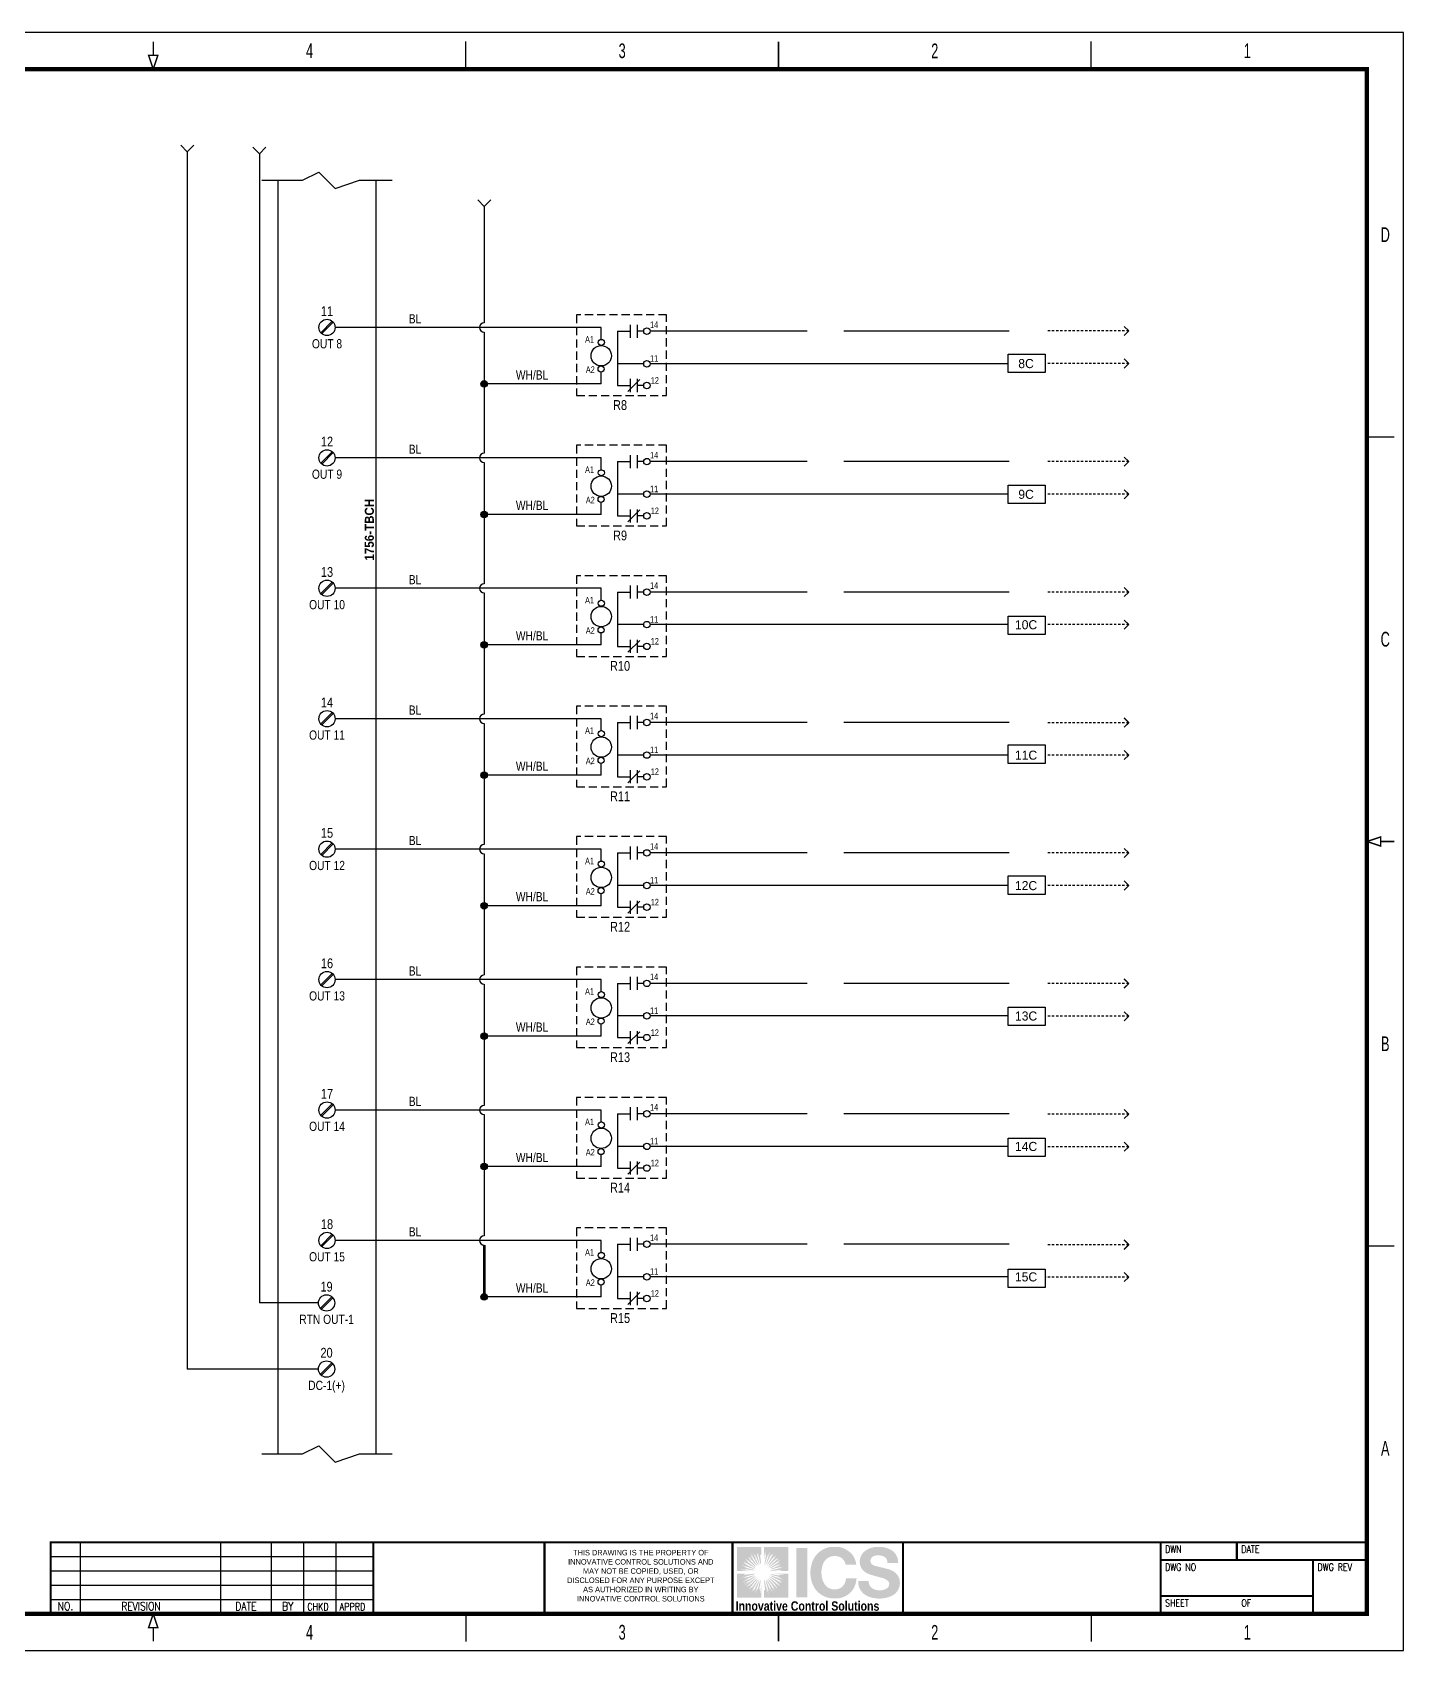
# Model space of a CAD drawing. Extents: x -28 to 136, y 0 to 88.
# Drawn here: x 61.4 to 136, y 0 to 88 of the extents above; entities that cross this region are included whole.
import ezdxf
from ezdxf.enums import TextEntityAlignment as Align

# ---------------------------------------------------------------- set-up
doc = ezdxf.new("R2010")
doc.units = 0
doc.header["$MEASUREMENT"] = 0
doc.linetypes.add('HIDDEN2', pattern=[0.1875, 0.125, -0.0625])
doc.linetypes.add('SLD-SOLID', pattern=[0])
doc.layers.get('0').update_dxf_attribs({"linetype": 'CONTINUOUS'})
for name, color, linetype in [('COVER', 6, 'SLD-SOLID'), ('DESCCHILD', 20, 'CONTINUOUS'), ('FIELD', 7, 'HIDDEN2'), ('FORM', 3, 'CONTINUOUS'), ('ICS', 5, 'CONTINUOUS'), ('REV', 6, 'CONTINUOUS'), ('SYMB', 4, 'CONTINUOUS'), ('TAGS', 51, 'CONTINUOUS'), ('TEXT', 3, 'CONTINUOUS'), ('WIRE', 1, 'CONTINUOUS')]:
    doc.layers.add(name, color=color, linetype=linetype)
doc.layers.add('JUMPERS', color=253, linetype='CONTINUOUS', lineweight=60)
doc.styles.add('ARIEL', font='arial.ttf', dxfattribs={"width": 0.8, "height": 0.2})
doc.styles.add('TITLE_LARGE', font='simplex.shx', dxfattribs={"width": 0.8, "height": 0.6})

# ---------------------------------------------------------------- blocks, each defined once
blk = doc.blocks.new('ICS Logo Large')
for color, points in [(7, [(0.29, 2.71), (1.14, 2.71), (0.63, 2.77), (0.53, 2.79), (0.86, 2.79), (0.77, 2.82), (0.88, 2.82), (1.28, 2.75), (1.32, 2.75), (1.35, 2.75), (1.47, 2.73), (1.42, 2.74), (1.47, 2.74), (1.31, 2.78), (1.4, 2.77), (0.67, 2.97), (0.95, 2.91), (0.83, 2.96), (0.86, 2.96), (0.65, 3.05), (0.59, 3.08), (0.78, 3.03), (1.48, 2.79), (1.38, 2.83), (1.32, 2.86), (1.31, 2.88), (1.5, 2.81), (0.7, 3.2), (0.89, 3.14), (0.77, 3.2), (0.66, 3.27), (0.82, 3.2), (0.67, 3.32), (1.47, 2.88), (1.46, 2.9), (1.53, 2.86), (1.38, 2.97), (1.37, 2.98), (1.41, 2.96), (1.01, 3.25), (0.95, 3.31), (0.99, 3.29), (0.88, 3.39), (0.91, 3.39), (0.79, 3.5), (0.9, 3.44), (1.49, 2.96), (1.45, 3.01), (1.47, 3.01), (1.58, 2.92), (1.43, 3.07), (1.49, 3.02), (1.19, 3.32), (1.06, 3.47), (1.2, 3.35), (1.03, 3.54), (1, 3.6), (1.07, 3.54), (0.99, 3.66), (1.49, 3.1), (1.47, 3.13), (1.6, 2.99), (1.59, 3.01), (1.6, 3), (1.52, 3.12), (1.63, 2.99), (1.27, 3.5), (1.09, 3.75), (1.14, 3.7), (1.33, 3.45), (1.17, 3.74), (1.27, 3.61), (1.16, 3.81), (1.18, 3.8), (1.41, 3.42), (1.61, 3.1), (1.56, 3.2), (1.57, 3.18), (1.65, 3.07), (1.65, 3.07), (1.62, 3.13), (1.66, 3.07), (1.66, 3.07), (1.64, 3.12), (1.46, 3.51), (1.37, 3.7), (1.28, 3.92), (1.31, 3.86), (1.45, 3.57), (1.5, 3.49), (1.47, 3.55), (1.36, 3.81), (1.45, 3.65), (1.49, 3.55), (1.45, 3.7), (1.43, 3.79), (1.53, 3.53), (1.67, 3.19), (1.69, 3.17), (1.69, 3.18), (1.7, 3.16), (1.74, 3.07), (1.7, 3.21), (1.72, 3.18), (1.55, 3.78), (1.56, 3.81), (1.59, 3.73), (1.53, 4.02), (1.66, 3.55), (1.61, 3.9), (1.65, 3.75), (1.72, 3.4), (1.77, 3.2), (1.8, 3.05), (1.79, 3.16), (1.79, 3.19), (1.78, 3.25), (1.8, 3.18), (1.82, 3.07), (1.82, 3.22), (1.76, 3.69), (1.76, 3.74), (1.76, 3.85), (1.79, 3.69), (1.8, 3.78), (1.83, 3.72), (1.83, 4.24), (0.29, 4.24)]), (7, [(2, 4.24), (2, 3.39), (2.06, 3.9), (2.09, 4.01), (2.09, 3.67), (2.12, 3.77), (2.12, 3.66), (2.05, 3.25), (2.05, 3.21), (2.04, 3.18), (2.02, 3.06), (2.04, 3.11), (2.04, 3.06), (2.08, 3.23), (2.06, 3.14), (2.27, 3.86), (2.21, 3.59), (2.25, 3.7), (2.25, 3.68), (2.35, 3.89), (2.37, 3.94), (2.33, 3.76), (2.09, 3.05), (2.13, 3.15), (2.16, 3.22), (2.17, 3.22), (2.1, 3.04), (2.49, 3.84), (2.43, 3.65), (2.5, 3.76), (2.56, 3.88), (2.5, 3.72), (2.62, 3.87), (2.17, 3.06), (2.19, 3.08), (2.16, 3.01), (2.26, 3.16), (2.27, 3.16), (2.26, 3.13), (2.54, 3.52), (2.6, 3.59), (2.59, 3.54), (2.69, 3.65), (2.68, 3.62), (2.8, 3.74), (2.74, 3.64), (2.26, 3.04), (2.3, 3.08), (2.3, 3.06), (2.21, 2.96), (2.36, 3.11), (2.31, 3.04), (2.62, 3.34), (2.77, 3.48), (2.64, 3.34), (2.83, 3.5), (2.9, 3.54), (2.83, 3.46), (2.96, 3.55), (2.39, 3.04), (2.42, 3.06), (2.29, 2.94), (2.3, 2.94), (2.3, 2.93), (2.41, 3.01), (2.28, 2.9), (2.79, 3.27), (3.04, 3.45), (2.99, 3.39), (2.74, 3.2), (3.03, 3.36), (2.91, 3.26), (3.11, 3.37), (3.09, 3.36), (2.72, 3.13), (2.39, 2.92), (2.49, 2.97), (2.47, 2.96), (2.36, 2.89), (2.36, 2.88), (2.42, 2.91), (2.37, 2.87), (2.37, 2.87), (2.41, 2.89), (2.81, 3.08), (3, 3.17), (3.22, 3.25), (3.15, 3.23), (2.86, 3.08), (2.79, 3.04), (2.84, 3.06), (3.11, 3.17), (2.94, 3.09), (2.85, 3.04), (2.99, 3.09), (3.08, 3.11), (2.82, 3), (2.48, 2.86), (2.46, 2.84), (2.47, 2.84), (2.45, 2.83), (2.37, 2.79), (2.51, 2.83), (2.48, 2.82), (3.07, 2.98), (3.1, 2.98), (3.03, 2.94), (3.31, 3), (2.84, 2.87), (3.2, 2.92), (3.05, 2.89), (2.69, 2.81), (2.49, 2.76), (2.35, 2.74), (2.46, 2.75), (2.49, 2.75), (2.54, 2.75), (2.47, 2.74), (2.36, 2.71), (2.52, 2.72), (2.99, 2.77), (3.04, 2.78), (3.15, 2.77), (2.99, 2.74), (3.07, 2.74), (3.01, 2.71), (3.54, 2.71), (3.54, 4.24)]), (5, [(8.39, 3.96, 0.213413), (8.08, 3.35, 0.163553), (8.22, 2.84, 0.142857), (8.62, 2.53, 0.025145), (9.56, 2.26, -0.09686), (9.84, 2.11, -0.289881), (9.95, 1.88, -0.260087), (9.81, 1.61, -0.162834), (9.34, 1.49, -0.154987), (8.88, 1.61, -0.092691), (8.77, 1.7, -0.184326), (8.65, 2.07), (7.98, 2.07, 0.264503), (8.43, 1.19, 0.257886), (10.22, 1.19, 0.386581), (10.52, 2.39, 0.201807), (9.84, 2.84, 0.002487), (9.1, 3.03, -0.125362), (8.85, 3.14, -0.416205), (8.85, 3.58, -0.214381), (9.24, 3.7, -0.17784), (9.69, 3.58, -0.23553), (9.84, 3.23), (10.52, 3.23, 0.23064), (10.2, 3.96, 0.173579), (9.29, 4.24, 0.182782)]), (7, [(1.83, 1.01), (1.83, 1.86), (1.77, 1.35), (1.74, 1.24), (1.74, 1.57), (1.71, 1.48), (1.71, 1.59), (1.78, 2), (1.78, 2.04), (1.78, 2.07), (1.8, 2.19), (1.79, 2.14), (1.79, 2.19), (1.75, 2.02), (1.76, 2.11), (1.56, 1.39), (1.62, 1.66), (1.58, 1.55), (1.58, 1.57), (1.48, 1.36), (1.45, 1.31), (1.5, 1.49), (1.74, 2.19), (1.7, 2.1), (1.67, 2.03), (1.66, 2.03), (1.72, 2.21), (1.34, 1.41), (1.4, 1.6), (1.33, 1.49), (1.27, 1.37), (1.33, 1.53), (1.21, 1.38), (1.66, 2.19), (1.63, 2.17), (1.67, 2.24), (1.57, 2.09), (1.56, 2.09), (1.57, 2.12), (1.29, 1.73), (1.23, 1.66), (1.24, 1.71), (1.14, 1.6), (1.14, 1.63), (1.03, 1.51), (1.09, 1.61), (1.57, 2.21), (1.53, 2.17), (1.53, 2.19), (1.62, 2.29), (1.47, 2.14), (1.52, 2.21), (1.21, 1.91), (1.06, 1.77), (1.18, 1.91), (0.99, 1.75), (0.93, 1.71), (1, 1.79), (0.87, 1.7), (1.44, 2.21), (1.4, 2.19), (1.54, 2.31), (1.52, 2.31), (1.53, 2.32), (1.42, 2.24), (1.55, 2.34), (1.03, 1.98), (0.79, 1.8), (0.83, 1.85), (1.09, 2.05), (0.79, 1.89), (0.92, 1.98), (0.72, 1.88), (0.73, 1.89), (1.11, 2.12), (1.44, 2.33), (1.33, 2.27), (1.35, 2.29), (1.47, 2.36), (1.47, 2.37), (1.4, 2.34), (1.46, 2.38), (1.46, 2.38), (1.41, 2.36), (1.02, 2.17), (0.83, 2.08), (0.61, 1.99), (0.67, 2.02), (0.97, 2.17), (1.04, 2.21), (0.99, 2.19), (0.72, 2.08), (0.89, 2.16), (0.98, 2.21), (0.83, 2.16), (0.75, 2.14), (1.01, 2.25), (1.35, 2.39), (1.37, 2.4), (1.36, 2.41), (1.38, 2.42), (1.46, 2.45), (1.32, 2.42), (1.35, 2.43), (0.75, 2.27), (0.73, 2.27), (0.8, 2.31), (0.52, 2.25), (0.99, 2.38), (0.63, 2.33), (0.78, 2.36), (1.13, 2.44), (1.34, 2.48), (1.48, 2.51), (1.37, 2.5), (1.34, 2.5), (1.29, 2.5), (1.35, 2.51), (1.46, 2.54), (1.31, 2.53), (0.84, 2.48), (0.79, 2.47), (0.68, 2.48), (0.84, 2.51), (0.76, 2.51), (0.82, 2.54), (0.29, 2.54), (0.29, 1.01)]), (7, [(3.54, 2.54), (2.68, 2.54), (3.2, 2.48), (3.3, 2.46), (2.97, 2.46), (3.06, 2.43), (2.95, 2.43), (2.55, 2.5), (2.51, 2.5), (2.48, 2.5), (2.35, 2.52), (2.41, 2.51), (2.35, 2.51), (2.52, 2.47), (2.43, 2.48), (3.15, 2.28), (2.88, 2.34), (2.99, 2.29), (2.97, 2.29), (3.18, 2.2), (3.24, 2.17), (3.05, 2.22), (2.35, 2.46), (2.45, 2.42), (2.51, 2.38), (2.52, 2.37), (2.33, 2.44), (3.13, 2.05), (2.94, 2.11), (3.06, 2.05), (3.17, 1.98), (3.01, 2.05), (3.16, 1.93), (2.36, 2.37), (2.37, 2.35), (2.3, 2.38), (2.45, 2.28), (2.46, 2.27), (2.42, 2.29), (2.82, 2), (2.88, 1.94), (2.84, 1.96), (2.94, 1.86), (2.92, 1.86), (3.04, 1.75), (2.93, 1.81), (2.33, 2.29), (2.38, 2.24), (2.36, 2.24), (2.25, 2.33), (2.4, 2.18), (2.34, 2.23), (2.63, 1.93), (2.77, 1.78), (2.63, 1.9), (2.8, 1.71), (2.83, 1.65), (2.76, 1.71), (2.84, 1.59), (2.34, 2.15), (2.35, 2.12), (2.23, 2.26), (2.24, 2.24), (2.22, 2.25), (2.31, 2.13), (2.2, 2.26), (2.56, 1.75), (2.74, 1.5), (2.69, 1.55), (2.5, 1.8), (2.66, 1.51), (2.56, 1.64), (2.67, 1.43), (2.65, 1.45), (2.42, 1.82), (2.22, 2.15), (2.27, 2.05), (2.25, 2.07), (2.18, 2.18), (2.18, 2.18), (2.2, 2.12), (2.17, 2.18), (2.16, 2.18), (2.18, 2.13), (2.37, 1.74), (2.46, 1.55), (2.55, 1.33), (2.52, 1.39), (2.37, 1.68), (2.33, 1.76), (2.36, 1.7), (2.46, 1.44), (2.38, 1.6), (2.34, 1.7), (2.38, 1.55), (2.4, 1.46), (2.3, 1.72), (2.16, 2.06), (2.14, 2.08), (2.14, 2.07), (2.13, 2.09), (2.09, 2.18), (2.12, 2.04), (2.11, 2.07), (2.28, 1.47), (2.27, 1.44), (2.24, 1.52), (2.29, 1.23), (2.16, 1.7), (2.22, 1.34), (2.18, 1.5), (2.1, 1.85), (2.06, 2.05), (2.03, 2.2), (2.04, 2.09), (2.04, 2.06), (2.04, 2), (2.03, 2.07), (2, 2.18), (2.01, 2.03), (2.07, 1.56), (2.07, 1.51), (2.07, 1.4), (2.04, 1.56), (2.03, 1.47), (2, 1.53), (2, 1.01), (3.54, 1.01)])]:
    blk.add_hatch(color=color).paths.add_polyline_path(points)
h = blk.add_hatch(color=5)
h.paths.add_polyline_path([(4.76, 4.18), (4.06, 4.18), (4.06, 2.71), (4.76, 2.71)])
h.paths.add_polyline_path([(4.76, 2.71), (4.06, 2.71), (4.06, 2.54), (4.76, 2.54)])
h.paths.add_polyline_path([(4.76, 2.54), (4.06, 2.54), (4.06, 1.04), (4.76, 1.04)])
h.paths.add_polyline_path([(6.13, 3.59, -0.213069), (6.84, 3.59, -0.244732), (7.18, 3.12), (7.86, 3.12, 0.136605), (7.61, 3.75, 0.156523), (6.85, 4.22, 0.02938), (6.71, 4.24), (6.22, 4.24, 0.043463), (5.98, 4.18, 0.25945), (5.02, 3.12, 0.052074), (4.95, 2.71), (5.65, 2.71, -0.075182), (5.78, 3.24, -0.13526)])
h.paths.add_polyline_path([(5.65, 2.71), (4.95, 2.71), (4.95, 2.54), (5.65, 2.54, -0.023089)])
h.paths.add_polyline_path([(5.65, 2.54), (4.95, 2.54), (4.95, 2.49, 0.052074), (5.02, 2.08, 0.195357), (5.65, 1.2, 0.150524), (6.47, 0.97, 0.167993), (7.31, 1.2, 0.182992), (7.81, 1.89, 0.049103), (7.88, 2.25), (7.21, 2.25, -0.086334), (7.11, 1.89, -0.1446), (6.84, 1.62, -0.223806), (6.13, 1.62, -0.150114), (5.84, 1.89, -0.137117)])
at = {"color": 7, "insert": (0.2, 0.79), "char_height": 0.6, "attachment_point": 1, "style": 'ARIEL'}
blk.add_mtext_dynamic_manual_height_columns('{\\fArial|b1|i0|c0|p34;Innovative Control Solutions}', width=13.0943, gutter_width=1, heights=[0], dxfattribs=at)
blk = doc.blocks.new('PLC Term')
at = {"layer": 'SYMB'}
for p, q in [((-0.095, -0.08), (0.08, 0.095)), ((-0.08, -0.095), (0.095, 0.08))]:
    blk.add_line(p, q, dxfattribs=at)
blk.add_circle((0, 0), 0.125, dxfattribs=at)
at = {"layer": 'SYMB', "color": 7, "style": 'ARIEL', "width": 0.8}
blk.add_attdef('##', text='', height=0.15, dxfattribs=at).set_placement((0, 0.25), align=Align.MIDDLE_CENTER)
at = {"layer": 'SYMB', "color": 3, "style": 'ARIEL', "width": 0.8}
blk.add_attdef('TERM', text='', height=0.15, dxfattribs=at).set_placement((0, -0.25), align=Align.MIDDLE_CENTER)
blk = doc.blocks.new('Relay1')
at = {"layer": 'FIELD'}
blk.add_lwpolyline([(0, 0), (1.378, 0), (1.378, 1.233), (0, 1.233)], close=True, dxfattribs=at)
at = {"layer": 'SYMB'}
for p, q in [((0.628, 0.983), (0.628, 0.153)), ((1.028, 0.485), (0.628, 0.485)), ((0.969, 0.244), (0.787, 0.062))]:
    blk.add_line(p, q, dxfattribs=at)
for points in [[(0.828, 0.883), (0.828, 1.083)], [(0.928, 1.083), (0.928, 0.883)], [(0.628, 0.983), (0.828, 0.983)], [(1.028, 0.983), (0.928, 0.983)], [(0.828, 0.053), (0.828, 0.253)], [(0.928, 0.253), (0.928, 0.053)], [(0.628, 0.153), (0.828, 0.153)], [(1.028, 0.153), (0.928, 0.153)]]:
    blk.add_lwpolyline(points, dxfattribs=at)
for centre, radius in [((1.078, 0.983), 0.05), ((0.378, 0.608), 0.156), ((0.38, 0.812), 0.0469), ((1.078, 0.485), 0.05), ((0.376, 0.405), 0.0469), ((1.078, 0.153), 0.05)]:
    blk.add_circle(centre, radius, dxfattribs=at)
at = {"layer": 'DESCCHILD', "style": 'ARIEL', "text_generation_flag": 6, "width": 0.8}
blk.add_attdef('DESC1', text='', height=0.15, rotation=180, dxfattribs=at).set_placement((0.666, 1.491), align=Align.CENTER)
blk.add_attdef('DESC2', text='', height=0.15, rotation=180, dxfattribs=at).set_placement((0.666, 1.366), align=Align.MIDDLE_CENTER)
at = {"layer": 'FIELD', "color": 3, "style": 'ARIEL', "text_generation_flag": 6, "width": 0.8}
for s, p in [('14', (1.25, 1.033)), ('A1', (0.268, 0.81)), ('11', (1.25, 0.516)), ('12', (1.261, 0.181))]:
    blk.add_text(s, height=0.1, rotation=180.4497, dxfattribs=at).set_placement(p, align=Align.RIGHT)
blk.add_text('A2', height=0.1, rotation=180.4497, dxfattribs=at).set_placement((0.143, 0.345))
at = {"layer": 'TAGS', "style": 'ARIEL', "text_generation_flag": 6, "width": 0.8}
blk.add_attdef('TAG2', text='', height=0.15, rotation=180, dxfattribs=at).set_placement((0.666, -0.221), align=Align.CENTER)
blk = doc.blocks.new('WIRE LABEL')
at = {"layer": 'TEXT', "style": 'ARIEL', "width": 0.8}
for tag, p in [('COLOR', (0, 0.125)), ('LABEL', (0, -0.125))]:
    blk.add_attdef(tag, text='', height=0.15, dxfattribs=at).set_placement(p, align=Align.MIDDLE_CENTER)
blk = doc.blocks.new('E00172')
at = {"layer": 'WIRE'}
for radius in [0.05, 0.04, 0.03, 0.02, 0.01]:
    blk.add_circle((0, 0), radius, dxfattribs=at)
blk = doc.blocks.new('E00215')
at = {"layer": 'WIRE'}
for p, q in [((0, 0.1), (-0.1, 0.2)), ((0.1, 0.2), (0, 0.1)), ((0, 0.1), (0, 0))]:
    blk.add_line(p, q, dxfattribs=at)
blk = doc.blocks.new('FROM TOP')
at = {"layer": 'WIRE', "linetype": 'Continuous'}
blk.add_blockref('E00215', (0, 0), dxfattribs=at)
at = {"layer": 'FIELD', "style": 'ARIEL', "width": 0.8}
for tag, p in [('SIGNAL', (0, 0.59375)), ('XFRN', (0, 0.375))]:
    blk.add_attdef(tag, text='', height=0.15, dxfattribs=at).set_placement(p, align=Align.MIDDLE)

msp = doc.modelspace()

# ---------------------------------------------------------------- linework, layer by layer
for p, q in [((76.12, 79.958), (77.006, 80.402)), ((77.006, 80.402), (77.893, 79.515)), ((73.903, 79.958), (76.12, 79.958)), ((77.893, 79.515), (79.223, 79.958)), ((79.223, 79.958), (80.996, 79.958)), ((73.903, 10.7), (76.12, 10.7)), ((76.12, 10.7), (77.006, 11.143)), ((77.006, 11.143), (77.893, 10.257)), ((77.893, 10.257), (79.223, 10.7)), ((79.223, 10.7), (80.996, 10.7))]:
    msp.add_line(p, q)
at = {"layer": 'FIELD'}
for p, q in [((121.049, 71.766), (116.56, 71.766)), ((121.049, 69.993), (116.5, 69.993)), ((121.049, 64.657), (116.56, 64.657)), ((121.049, 62.884), (116.5, 62.884)), ((121.049, 57.565), (116.56, 57.565)), ((121.049, 55.792), (116.5, 55.792)), ((121.049, 50.456), (116.56, 50.456)), ((121.05, 48.699), (116.5, 48.699)), ((121.049, 43.38), (116.56, 43.38)), ((121.05, 41.606), (116.5, 41.606)), ((121.049, 36.271), (116.56, 36.271)), ((121.05, 34.497), (116.5, 34.497)), ((121.049, 29.178), (116.56, 29.178)), ((121.05, 27.405), (116.5, 27.405)), ((121.049, 22.069), (116.56, 22.069)), ((121.051, 20.312), (116.5, 20.312))]:
    msp.add_line(p, q, dxfattribs=at)
at = {"layer": 'FORM', "linetype": 'Continuous'}
for p, q in [((85, 86), (85, 87.5)), ((119, 86), (119, 87.5)), ((85, 2), (85, 0.5)), ((119, 2), (119, 0.5))]:
    msp.add_line(p, q, dxfattribs=at)
at = {"layer": 'FORM'}
for p, q in [((62.419, 1.993), (62.419, 5.908)), ((62.419, 5.908), (79.973, 5.908)), ((64.048, 1.993), (64.048, 5.908)), ((71.682, 1.993), (71.682, 5.908)), ((74.422, 1.993), (74.422, 5.908)), ((76.184, 1.993), (76.184, 5.908)), ((77.945, 1.993), (77.945, 5.908)), ((62.419, 5.125), (79.973, 5.125)), ((62.419, 4.342), (79.973, 4.342)), ((62.419, 3.559), (79.973, 3.559)), ((62.419, 2.776), (79.973, 2.776))]:
    msp.add_line(p, q, dxfattribs=at)
at = {"layer": 'FORM', "linetype": 'Continuous'}
msp.add_lwpolyline([(0, 0), (136, 0), (136, 88), (0, 88), (0, 0)], dxfattribs=at)
for points, const_width in [([(68, 87.5), (68, 86.75), (67.75, 86.75), (68, 86), (68.25, 86.75), (68, 86.75)], 0.08), ([(102, 86), (102, 87.5)], 0.08), ([(4, 2), (134, 2), (134, 86), (2, 86), (2, 2), (4, 2)], 0.24), ([(134, 66), (135.5, 66)], 0.08), ([(135.5, 44), (134.75, 44), (134.75, 44.25), (134, 44), (134.75, 43.75), (134.75, 44)], 0.08), ([(134, 22), (135.5, 22)], 0.08), ([(134.056, 5.894), (62.419, 5.894), (62.419, 1.993)], 0.117), ([(79.973, 5.908), (79.973, 2.007)], 0.117), ([(89.274, 5.901), (89.274, 2)], 0.117), ([(99.499, 5.908), (99.499, 2.007)], 0.117), ([(108.771, 5.908), (108.771, 2.007)], 0.117), ([(122.784, 5.901), (122.784, 2)], 0.117), ([(126.929, 5.901), (126.929, 4.926)], 0.117), ([(134, 4.926), (122.784, 4.926)], 0.117), ([(131.074, 4.926), (131.074, 2)], 0.117), ([(131.074, 2.975), (122.784, 2.975)], 0.117), ([(68, 0.5), (68, 1.25), (68.25, 1.25), (68, 2), (67.75, 1.25), (68, 1.25)], 0.08), ([(102, 2), (102, 0.5)], 0.08)]:
    msp.add_lwpolyline(points, dxfattribs=dict(at, const_width=const_width))
at = {"layer": 'JUMPERS', "color": 1}
msp.add_line((85.997, 22.054), (85.997, 19.232), dxfattribs=at)
at = {"layer": 'SYMB'}
for p, q in [((74.791, 10.7), (74.791, 79.958)), ((80.11, 79.958), (80.109, 10.7))]:
    msp.add_line(p, q, dxfattribs=at)
at = {"layer": 'TEXT', "color": 255}
for points in [[(114.5, 70.5), (116.5, 70.5), (116.5, 69.5), (114.5, 69.5)], [(114.5, 63.375), (116.5, 63.375), (116.5, 62.375), (114.5, 62.375)], [(114.5, 56.25), (116.5, 56.25), (116.5, 55.25), (114.5, 55.25)], [(114.5, 49.25), (116.5, 49.25), (116.5, 48.25), (114.5, 48.25)], [(114.5, 42.125), (116.5, 42.125), (116.5, 41.125), (114.5, 41.125)], [(114.5, 35), (116.5, 35), (116.5, 34), (114.5, 34)], [(114.5, 27.875), (116.5, 27.875), (116.5, 26.875), (114.5, 26.875)], [(114.5, 20.75), (116.5, 20.75), (116.5, 19.75), (114.5, 19.75)]]:
    msp.add_lwpolyline(points, close=True, dxfattribs=at)
at = {"layer": 'WIRE'}
for p, q in [((69.846, 81.505), (69.846, 15.313)), ((73.776, 81.039), (73.776, 18.905)), ((85.997, 78.185), (85.997, 72.204)), ((92.367, 71.953), (77.893, 71.953)), ((85.997, 71.702), (85.997, 65.112)), ((92.367, 71.306), (92.367, 71.953)), ((103.56, 71.75), (95.028, 71.75)), ((114.551, 71.75), (105.56, 71.75)), ((121.049, 71.766), (120.802, 72.013)), ((121.049, 71.766), (120.802, 72.013)), ((121.049, 71.766), (120.802, 72.013)), ((121.049, 71.766), (120.802, 71.519)), ((121.049, 71.766), (120.802, 71.519)), ((121.049, 71.766), (120.802, 71.519)), ((92.355, 68.88), (92.355, 69.528)), ((114.5, 69.977), (95.028, 69.977)), ((121.049, 69.993), (120.802, 70.24)), ((121.049, 69.993), (120.802, 69.746)), ((92.355, 68.88), (85.997, 68.88)), ((92.367, 64.861), (77.893, 64.861)), ((85.997, 64.61), (85.997, 58.019)), ((92.367, 64.213), (92.367, 64.861)), ((103.56, 64.657), (95.028, 64.657)), ((114.551, 64.657), (105.56, 64.657)), ((121.049, 64.657), (120.802, 64.904)), ((121.049, 64.657), (120.802, 64.904)), ((121.049, 64.657), (120.802, 64.41)), ((121.049, 64.657), (120.802, 64.41)), ((114.5, 62.884), (95.028, 62.884)), ((121.049, 62.884), (120.802, 63.131)), ((121.049, 62.884), (120.802, 62.637)), ((92.355, 61.787), (85.997, 61.787)), ((92.355, 61.787), (92.355, 62.435)), ((92.367, 57.768), (77.893, 57.768)), ((85.997, 57.517), (85.997, 50.926)), ((92.367, 57.12), (92.367, 57.768)), ((103.56, 57.565), (95.028, 57.565)), ((114.551, 57.565), (105.56, 57.565)), ((121.049, 57.565), (120.802, 57.812)), ((121.049, 57.565), (120.802, 57.812)), ((121.049, 57.565), (120.802, 57.812)), ((121.049, 57.565), (120.802, 57.318)), ((121.049, 57.565), (120.802, 57.318)), ((121.049, 57.565), (120.802, 57.318)), ((114.5, 55.792), (95.028, 55.792)), ((121.049, 55.792), (120.802, 56.038)), ((121.049, 55.792), (120.802, 55.545)), ((92.355, 54.695), (85.997, 54.695)), ((92.355, 54.695), (92.355, 55.343)), ((92.367, 50.675), (77.893, 50.675)), ((85.997, 50.424), (85.997, 43.834)), ((92.367, 50.028), (92.367, 50.675)), ((103.56, 50.472), (95.028, 50.472)), ((114.55, 50.472), (105.56, 50.472)), ((121.049, 50.472), (120.802, 50.719)), ((121.049, 50.456), (120.802, 50.703)), ((121.049, 50.456), (120.802, 50.703)), ((121.049, 50.472), (120.802, 50.225)), ((121.049, 50.456), (120.802, 50.209)), ((121.049, 50.456), (120.802, 50.209)), ((114.5, 48.699), (95.028, 48.699)), ((121.049, 48.699), (120.802, 48.946)), ((121.049, 48.699), (120.802, 48.452)), ((92.355, 47.602), (85.997, 47.602)), ((92.355, 47.602), (92.355, 48.25)), ((92.367, 43.583), (77.893, 43.583)), ((85.997, 43.332), (85.997, 36.741)), ((92.367, 42.935), (92.367, 43.583)), ((103.56, 43.38), (95.028, 43.38)), ((114.551, 43.38), (105.56, 43.38)), ((121.049, 43.38), (120.802, 43.626)), ((121.049, 43.38), (120.802, 43.626)), ((121.049, 43.38), (120.802, 43.626)), ((121.049, 43.38), (120.802, 43.133)), ((121.049, 43.38), (120.802, 43.133)), ((121.049, 43.38), (120.802, 43.133)), ((114.5, 41.606), (95.028, 41.606)), ((121.05, 41.606), (120.803, 41.853)), ((121.05, 41.606), (120.803, 41.359)), ((92.355, 40.51), (85.997, 40.51)), ((92.355, 40.51), (92.355, 41.157)), ((92.367, 36.49), (77.893, 36.49)), ((85.997, 36.239), (85.997, 29.648)), ((92.367, 35.842), (92.367, 36.49)), ((103.56, 36.287), (95.028, 36.287)), ((114.551, 36.287), (105.56, 36.287)), ((121.049, 36.271), (120.802, 36.518)), ((121.049, 36.271), (120.802, 36.518)), ((121.049, 36.271), (120.802, 36.024)), ((121.049, 36.271), (120.802, 36.024)), ((121.05, 36.287), (120.803, 36.534)), ((121.05, 36.287), (120.803, 36.04)), ((114.5, 34.514), (95.028, 34.514)), ((121.05, 34.497), (120.803, 34.744)), ((121.05, 34.497), (120.803, 34.25)), ((92.355, 33.417), (92.355, 34.065)), ((92.355, 33.417), (85.997, 33.417)), ((92.367, 29.397), (77.893, 29.397)), ((85.997, 29.147), (85.997, 22.556)), ((92.367, 28.75), (92.367, 29.397)), ((103.56, 29.194), (95.028, 29.194)), ((114.551, 29.194), (105.56, 29.194)), ((121.049, 29.178), (120.802, 29.425)), ((121.049, 29.178), (120.802, 29.425)), ((121.049, 29.178), (120.802, 29.425)), ((121.049, 29.178), (120.802, 28.931)), ((121.049, 29.178), (120.802, 28.931)), ((121.049, 29.178), (120.802, 28.931)), ((121.05, 29.178), (120.803, 29.425)), ((121.05, 29.178), (120.803, 28.931)), ((114.5, 27.421), (95.028, 27.421)), ((121.05, 27.405), (120.803, 27.652)), ((121.05, 27.405), (120.803, 27.158)), ((92.355, 26.324), (92.355, 26.972)), ((92.355, 26.324), (85.997, 26.324)), ((92.367, 22.305), (77.893, 22.305)), ((92.367, 21.657), (92.367, 22.305)), ((103.56, 22.102), (95.028, 22.102)), ((114.551, 22.102), (105.56, 22.102)), ((121.049, 22.085), (120.802, 22.332)), ((121.049, 22.069), (120.802, 22.316)), ((121.049, 22.069), (120.802, 22.316)), ((121.049, 22.085), (120.802, 21.838)), ((121.049, 22.069), (120.802, 21.822)), ((121.049, 22.069), (120.802, 21.822)), ((121.05, 22.085), (120.803, 22.332)), ((121.05, 22.085), (120.803, 21.838)), ((114.5, 20.328), (95.028, 20.328)), ((121.05, 20.312), (120.803, 20.559)), ((121.05, 20.312), (120.803, 20.065)), ((92.355, 19.232), (92.355, 19.879)), ((76.98, 18.905), (73.776, 18.905)), ((92.355, 19.232), (85.997, 19.232)), ((76.98, 15.313), (69.846, 15.313))]:
    msp.add_line(p, q, dxfattribs=at)
for centre in [(85.997, 71.953), (85.997, 64.861), (85.997, 57.768), (85.997, 50.675), (85.997, 43.583), (85.997, 36.49), (85.997, 29.397), (85.997, 22.305)]:
    msp.add_arc(centre, 0.251, 90, 270, dxfattribs=at)

# ---------------------------------------------------------------- block references
ref = msp.add_blockref('WIRE LABEL', (82.236, 71.581), dxfattribs=dict(xscale=3.5463111075648, yscale=3.5463111075648, zscale=3.5463111075648))
ref.add_attrib('COLOR', 'BL', dxfattribs={"layer": 'TEXT', "color": 3, "height": 0.5002, "style": 'ARIEL', "width": 0.796875}).set_placement((82.236, 72.025), align=Align.BOTTOM_CENTER)
ref = msp.add_blockref('WIRE LABEL', (88.602, 68.527), dxfattribs=dict(xscale=3.5463111075648, yscale=3.5463111075648, zscale=3.5463111075648))
ref.add_attrib('COLOR', 'WH/BL', dxfattribs={"layer": 'TEXT', "color": 3, "height": 0.5002, "style": 'ARIEL', "width": 0.796875}).set_placement((88.602, 68.971), align=Align.BOTTOM_CENTER)
ref = msp.add_blockref('WIRE LABEL', (82.236, 64.489), dxfattribs=dict(xscale=3.5463111075648, yscale=3.5463111075648, zscale=3.5463111075648))
ref.add_attrib('COLOR', 'BL', dxfattribs={"layer": 'TEXT', "color": 3, "height": 0.5002, "style": 'ARIEL', "width": 0.796875}).set_placement((82.236, 64.932), align=Align.BOTTOM_CENTER)
ref = msp.add_blockref('WIRE LABEL', (88.602, 61.435), dxfattribs=dict(xscale=3.5463111075648, yscale=3.5463111075648, zscale=3.5463111075648))
ref.add_attrib('COLOR', 'WH/BL', dxfattribs={"layer": 'TEXT', "color": 3, "height": 0.5002, "style": 'ARIEL', "width": 0.796875}).set_placement((88.602, 61.878), align=Align.BOTTOM_CENTER)
ref = msp.add_blockref('WIRE LABEL', (82.236, 57.396), dxfattribs=dict(xscale=3.5463111075648, yscale=3.5463111075648, zscale=3.5463111075648))
ref.add_attrib('COLOR', 'BL', dxfattribs={"layer": 'TEXT', "color": 3, "height": 0.5002, "style": 'ARIEL', "width": 0.796875}).set_placement((82.236, 57.839), align=Align.BOTTOM_CENTER)
ref = msp.add_blockref('WIRE LABEL', (88.602, 54.342), dxfattribs=dict(xscale=3.5463111075648, yscale=3.5463111075648, zscale=3.5463111075648))
ref.add_attrib('COLOR', 'WH/BL', dxfattribs={"layer": 'TEXT', "color": 3, "height": 0.5002, "style": 'ARIEL', "width": 0.796875}).set_placement((88.602, 54.785), align=Align.BOTTOM_CENTER)
ref = msp.add_blockref('WIRE LABEL', (82.236, 50.304), dxfattribs=dict(xscale=3.5463111075648, yscale=3.5463111075648, zscale=3.5463111075648))
ref.add_attrib('COLOR', 'BL', dxfattribs={"layer": 'TEXT', "color": 3, "height": 0.5002, "style": 'ARIEL', "width": 0.796875}).set_placement((82.236, 50.747), align=Align.BOTTOM_CENTER)
ref = msp.add_blockref('WIRE LABEL', (88.602, 47.25), dxfattribs=dict(xscale=3.5463111075648, yscale=3.5463111075648, zscale=3.5463111075648))
ref.add_attrib('COLOR', 'WH/BL', dxfattribs={"layer": 'TEXT', "color": 3, "height": 0.5002, "style": 'ARIEL', "width": 0.796875}).set_placement((88.602, 47.693), align=Align.BOTTOM_CENTER)
ref = msp.add_blockref('WIRE LABEL', (82.236, 43.211), dxfattribs=dict(xscale=3.5463111075648, yscale=3.5463111075648, zscale=3.5463111075648))
ref.add_attrib('COLOR', 'BL', dxfattribs={"layer": 'TEXT', "color": 3, "height": 0.5002, "style": 'ARIEL', "width": 0.796875}).set_placement((82.236, 43.654), align=Align.BOTTOM_CENTER)
ref = msp.add_blockref('WIRE LABEL', (88.602, 40.157), dxfattribs=dict(xscale=3.5463111075648, yscale=3.5463111075648, zscale=3.5463111075648))
ref.add_attrib('COLOR', 'WH/BL', dxfattribs={"layer": 'TEXT', "color": 3, "height": 0.5002, "style": 'ARIEL', "width": 0.796875}).set_placement((88.602, 40.6), align=Align.BOTTOM_CENTER)
ref = msp.add_blockref('WIRE LABEL', (82.236, 36.118), dxfattribs=dict(xscale=3.5463111075648, yscale=3.5463111075648, zscale=3.5463111075648))
ref.add_attrib('COLOR', 'BL', dxfattribs={"layer": 'TEXT', "color": 3, "height": 0.5002, "style": 'ARIEL', "width": 0.796875}).set_placement((82.236, 36.562), align=Align.BOTTOM_CENTER)
ref = msp.add_blockref('WIRE LABEL', (88.602, 33.064), dxfattribs=dict(xscale=3.5463111075648, yscale=3.5463111075648, zscale=3.5463111075648))
ref.add_attrib('COLOR', 'WH/BL', dxfattribs={"layer": 'TEXT', "color": 3, "height": 0.5002, "style": 'ARIEL', "width": 0.796875}).set_placement((88.602, 33.508), align=Align.BOTTOM_CENTER)
ref = msp.add_blockref('WIRE LABEL', (82.236, 29.026), dxfattribs=dict(xscale=3.5463111075648, yscale=3.5463111075648, zscale=3.5463111075648))
ref.add_attrib('COLOR', 'BL', dxfattribs={"layer": 'TEXT', "color": 3, "height": 0.5002, "style": 'ARIEL', "width": 0.796875}).set_placement((82.236, 29.469), align=Align.BOTTOM_CENTER)
ref = msp.add_blockref('WIRE LABEL', (88.602, 25.972), dxfattribs=dict(xscale=3.5463111075648, yscale=3.5463111075648, zscale=3.5463111075648))
ref.add_attrib('COLOR', 'WH/BL', dxfattribs={"layer": 'TEXT', "color": 3, "height": 0.5002, "style": 'ARIEL', "width": 0.796875}).set_placement((88.602, 26.415), align=Align.BOTTOM_CENTER)
ref = msp.add_blockref('WIRE LABEL', (82.236, 21.933), dxfattribs=dict(xscale=3.5463111075648, yscale=3.5463111075648, zscale=3.5463111075648))
ref.add_attrib('COLOR', 'BL', dxfattribs={"layer": 'TEXT', "color": 3, "height": 0.5002, "style": 'ARIEL', "width": 0.796875}).set_placement((82.236, 22.376), align=Align.BOTTOM_CENTER)
ref = msp.add_blockref('WIRE LABEL', (88.602, 18.879), dxfattribs=dict(xscale=3.5463111075648, yscale=3.5463111075648, zscale=3.5463111075648))
ref.add_attrib('COLOR', 'WH/BL', dxfattribs={"layer": 'TEXT', "color": 3, "height": 0.5002, "style": 'ARIEL', "width": 0.796875}).set_placement((88.602, 19.322), align=Align.BOTTOM_CENTER)
at = {"layer": 'FIELD', "xscale": 3.5463111075648, "yscale": 3.5463111075648, "zscale": 3.5463111075648}
for p in [(69.846, 81.151), (73.776, 81.039), (85.997, 78.185)]:
    msp.add_blockref('FROM TOP', p, dxfattribs=at)
at = {"layer": 'ICS', "xscale": 0.8566647509566017, "yscale": 0.8566647509566017, "zscale": 0.8566647509566017}
msp.add_blockref('ICS Logo Large', (99.499, 2.007), dxfattribs=at)
at = {"layer": 'TEXT'}
ref = msp.add_blockref('PLC Term', (77.449, 71.953), dxfattribs=dict(at, xscale=3.5463111075648, yscale=3.5463111075648, zscale=3.5463111075648))
ref.add_attrib('##', '11', dxfattribs={"layer": 'SYMB', "color": 7, "height": 0.5319, "style": 'ARIEL', "width": 0.8}).set_placement((77.449, 72.84), align=Align.MIDDLE)
ref.add_attrib('TERM', 'OUT 8', dxfattribs={"layer": 'SYMB', "color": 3, "height": 0.5002, "style": 'ARIEL', "width": 0.796875}).set_placement((77.449, 71.067), align=Align.MIDDLE_CENTER)
ref = msp.add_blockref('PLC Term', (77.449, 64.861), dxfattribs=dict(at, xscale=3.5463111075648, yscale=3.5463111075648, zscale=3.5463111075648))
ref.add_attrib('##', '12', dxfattribs={"layer": 'SYMB', "color": 7, "height": 0.5319, "style": 'ARIEL', "width": 0.8}).set_placement((77.449, 65.747), align=Align.MIDDLE_CENTER)
ref.add_attrib('TERM', 'OUT 9', dxfattribs={"layer": 'SYMB', "color": 3, "height": 0.5002, "style": 'ARIEL', "width": 0.796875}).set_placement((77.449, 63.974), align=Align.MIDDLE_CENTER)
ref = msp.add_blockref('PLC Term', (77.449, 57.768), dxfattribs=dict(at, xscale=3.5463111075648, yscale=3.5463111075648, zscale=3.5463111075648))
ref.add_attrib('##', '13', dxfattribs={"layer": 'SYMB', "color": 7, "height": 0.5319, "style": 'ARIEL', "width": 0.8}).set_placement((77.449, 58.655), align=Align.MIDDLE_CENTER)
ref.add_attrib('TERM', 'OUT 10', dxfattribs={"layer": 'SYMB', "color": 3, "height": 0.5002, "style": 'ARIEL', "width": 0.796875}).set_placement((77.449, 56.881), align=Align.MIDDLE_CENTER)
ref = msp.add_blockref('PLC Term', (77.449, 50.675), dxfattribs=dict(at, xscale=3.5463111075648, yscale=3.5463111075648, zscale=3.5463111075648))
ref.add_attrib('##', '14', dxfattribs={"layer": 'SYMB', "color": 7, "height": 0.5319, "style": 'ARIEL', "width": 0.8}).set_placement((77.449, 51.562), align=Align.MIDDLE_CENTER)
ref.add_attrib('TERM', 'OUT 11', dxfattribs={"layer": 'SYMB', "color": 3, "height": 0.5002, "style": 'ARIEL', "width": 0.796875}).set_placement((77.449, 49.789), align=Align.MIDDLE_CENTER)
ref = msp.add_blockref('PLC Term', (77.449, 43.583), dxfattribs=dict(at, xscale=3.5463111075648, yscale=3.5463111075648, zscale=3.5463111075648))
ref.add_attrib('##', '15', dxfattribs={"layer": 'SYMB', "color": 7, "height": 0.5319, "style": 'ARIEL', "width": 0.8}).set_placement((77.449, 44.469), align=Align.MIDDLE_CENTER)
ref.add_attrib('TERM', 'OUT 12', dxfattribs={"layer": 'SYMB', "color": 3, "height": 0.5002, "style": 'ARIEL', "width": 0.796875}).set_placement((77.449, 42.696), align=Align.MIDDLE_CENTER)
ref = msp.add_blockref('PLC Term', (77.449, 36.49), dxfattribs=dict(at, xscale=3.5463111075648, yscale=3.5463111075648, zscale=3.5463111075648))
ref.add_attrib('##', '16', dxfattribs={"layer": 'SYMB', "color": 7, "height": 0.5319, "style": 'ARIEL', "width": 0.8}).set_placement((77.449, 37.377), align=Align.MIDDLE_CENTER)
ref.add_attrib('TERM', 'OUT 13', dxfattribs={"layer": 'SYMB', "color": 3, "height": 0.5002, "style": 'ARIEL', "width": 0.796875}).set_placement((77.449, 35.604), align=Align.MIDDLE_CENTER)
ref = msp.add_blockref('PLC Term', (77.449, 29.397), dxfattribs=dict(at, xscale=3.5463111075648, yscale=3.5463111075648, zscale=3.5463111075648))
ref.add_attrib('##', '17', dxfattribs={"layer": 'SYMB', "color": 7, "height": 0.5319, "style": 'ARIEL', "width": 0.8}).set_placement((77.449, 30.284), align=Align.MIDDLE_CENTER)
ref.add_attrib('TERM', 'OUT 14', dxfattribs={"layer": 'SYMB', "color": 3, "height": 0.5002, "style": 'ARIEL', "width": 0.796875}).set_placement((77.449, 28.511), align=Align.MIDDLE_CENTER)
ref = msp.add_blockref('PLC Term', (77.449, 22.305), dxfattribs=dict(at, xscale=3.5463111075648, yscale=3.5463111075648, zscale=3.5463111075648))
ref.add_attrib('##', '18', dxfattribs={"layer": 'SYMB', "color": 7, "height": 0.5319, "style": 'ARIEL', "width": 0.8}).set_placement((77.449, 23.191), align=Align.MIDDLE_CENTER)
ref.add_attrib('TERM', 'OUT 15', dxfattribs={"layer": 'SYMB', "color": 3, "height": 0.5002, "style": 'ARIEL', "width": 0.796875}).set_placement((77.449, 21.418), align=Align.MIDDLE_CENTER)
ref = msp.add_blockref('PLC Term', (77.424, 18.905), dxfattribs=dict(at, xscale=3.5463111075648, yscale=3.5463111075648, zscale=3.5463111075648))
ref.add_attrib('##', '19', dxfattribs={"layer": 'SYMB', "color": 7, "height": 0.5319, "style": 'ARIEL', "width": 0.8}).set_placement((77.424, 19.792), align=Align.MIDDLE_CENTER)
ref.add_attrib('TERM', 'RTN OUT-1', dxfattribs={"layer": 'SYMB', "color": 3, "height": 0.5002, "style": 'ARIEL', "width": 0.796875}).set_placement((77.424, 18.018), align=Align.MIDDLE_CENTER)
ref = msp.add_blockref('PLC Term', (77.424, 15.313), dxfattribs=dict(at, xscale=3.5463111075648, yscale=3.5463111075648, zscale=3.5463111075648))
ref.add_attrib('##', '20', dxfattribs={"layer": 'SYMB', "color": 7, "height": 0.5319, "style": 'ARIEL', "width": 0.8}).set_placement((77.424, 16.199), align=Align.MIDDLE_CENTER)
ref.add_attrib('TERM', 'DC-1(+)', dxfattribs={"layer": 'SYMB', "color": 3, "height": 0.5002, "style": 'ARIEL', "width": 0.796875}).set_placement((77.424, 14.426), align=Align.MIDDLE_CENTER)
at = {"layer": 'WIRE', "xscale": 3.555555552, "yscale": 3.555555552, "zscale": 3.555555552}
for p, values in [((91.017, 68.253), {'TAG2': 'R8'}), ((91.017, 61.161), {'TAG2': 'R9'}), ((91.017, 54.068), {'TAG2': 'R10'}), ((91.017, 46.976), {'TAG2': 'R11'}), ((91.017, 39.883), {'TAG2': 'R12'}), ((91.017, 32.79), {'TAG2': 'R13'}), ((91.017, 25.698), {'TAG2': 'R14'}), ((91.017, 18.605), {'TAG2': 'R15'})]:
    msp.add_blockref('Relay1', p, dxfattribs=at).add_auto_attribs(values)
for p in [(85.997, 68.88), (85.997, 61.787), (85.997, 54.695), (85.997, 47.602), (85.997, 40.51), (85.997, 33.417), (85.997, 26.324), (85.997, 19.232)]:
    msp.add_blockref('E00172', p, dxfattribs=at)

# ---------------------------------------------------------------- texts
at = {"layer": 'COVER', "insert": (88.478, 5.479), "char_height": 0.30054, "attachment_point": 1}
msp.add_mtext_dynamic_manual_height_columns('\\pxqc;THIS DRAWING IS THE PROPERTY OF\\PINNOVATIVE CONTROL SOLUTIONS AND\\PMAY NOT BE COPIED, USED, OR\\PDISCLOSED FOR ANY PURPOSE EXCEPT\\PAS AUTHORIZED IN WRITING BY\\PINNOVATIVE CONTROL SOLUTIONS', width=12.07506, gutter_width=4, heights=[0], dxfattribs=at)
at = {"layer": 'FORM', "linetype": 'Continuous', "width": 0.65}
for s, p in [('4', (76.5, 87)), ('3', (93.5, 87)), ('2', (110.5, 87)), ('1', (127.5, 87)), ('D', (135, 77)), ('C', (135, 55)), ('B', (135, 33)), ('A', (135, 11)), ('4', (76.5, 1)), ('3', (93.5, 1)), ('2', (110.5, 1)), ('1', (127.5, 1))]:
    msp.add_text(s, height=0.8, dxfattribs=at).set_placement(p, align=Align.MIDDLE)
at = {"layer": 'FORM', "linetype": 'Continuous', "style": 'TITLE_LARGE', "width": 0.8}
for s, p in [('DWN', (123.028, 5.323)), ('DATE', (127.173, 5.323)), ('DWG NO', (123.028, 4.348)), ('DWG REV', (131.318, 4.348)), ('SHEET', (123.028, 2.397)), ('OF', (127.173, 2.397))]:
    msp.add_text(s, height=0.3901, dxfattribs=at).set_placement(p)
at = {"layer": 'REV', "style": 'TITLE_LARGE', "width": 0.8}
for s, height, p in [('NO.', 0.4546, (62.809, 2.189)), ('REVISION', 0.4546, (66.256, 2.189)), ('DATE', 0.4546, (72.465, 2.189)), ('BY', 0.4546, (75.009, 2.189)), ('CHKD', 0.3977, (76.379, 2.189)), ('APPRD', 0.3977, (78.141, 2.189))]:
    msp.add_text(s, height=height, dxfattribs=at).set_placement(p)
at = {"layer": 'TEXT', "color": 255}
for s, p in [('8C', (115.465, 69.989)), ('9C', (115.466, 62.88)), ('10C', (115.466, 55.787)), ('11C', (115.466, 48.695)), ('12C', (115.466, 41.602)), ('13C', (115.466, 34.51)), ('14C', (115.466, 27.417)), ('15C', (115.466, 20.324))]:
    msp.add_text(s, height=0.4938, dxfattribs=at).set_placement(p, align=Align.MIDDLE_CENTER)
at = {"layer": 'TEXT', "insert": (79.754, 62.436), "char_height": 0.49254, "attachment_point": 5, "rotation": 90, "style": 'ARIEL'}
msp.add_mtext_dynamic_manual_height_columns('\\pxqr,t3;{\\fArial Black|b0|i0|c0|p34;\\C3;1756-TBCH}', width=0.40123, gutter_width=0.494, heights=[0], dxfattribs=at)

doc.saveas('drawing.dxf')
